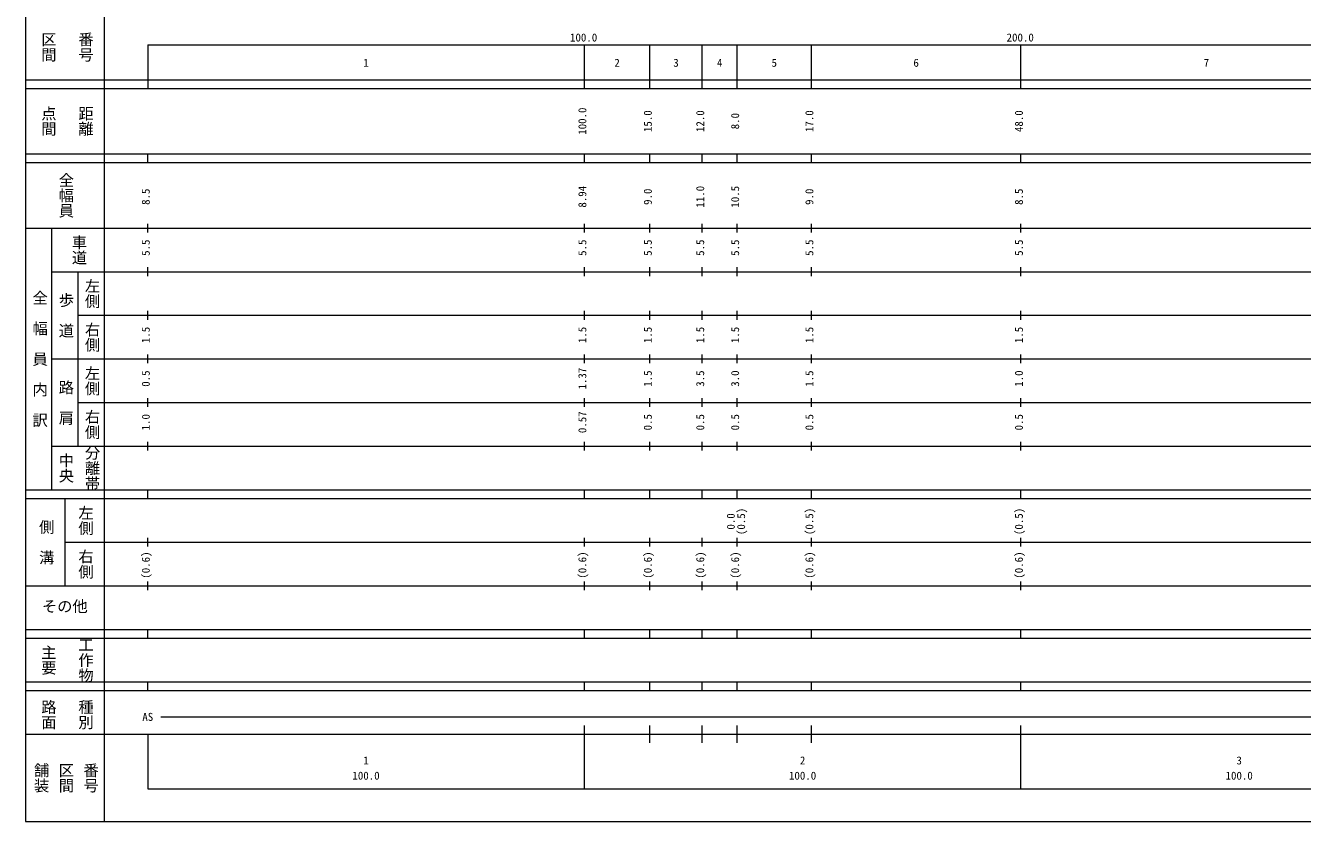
# Model space of a CAD drawing. Units: millimetres on the paper, enlarged 1000 times. Extents: x 40000 to 680000, y 20000 to 380000.
# Drawn here: x 40000 to 332490, y 20000 to 202409 of the extents above; entities that cross this region are included whole.
import ezdxf
from ezdxf.enums import TextEntityAlignment as Align

# ---------------------------------------------------------------- set-up
doc = ezdxf.new("R2010")
doc.units = ezdxf.units.MM
doc.header["$LTSCALE"] = 1000
doc.layers.add('S-BGD-HTXT', color=7, linetype='Continuous', lineweight=13)
doc.layers.add('S-TTL', color=2, linetype='Continuous', lineweight=13)
doc.styles.add('@ＭＳ ゴシック', font='')
doc.styles.add('ＭＳ ゴシック', font='')
doc.styles.get('@ＭＳ ゴシック').set_extended_font_data('@MS Gothic')
doc.styles.get('ＭＳ ゴシック').set_extended_font_data('MS Gothic')

msp = doc.modelspace()

# ---------------------------------------------------------------- linework, layer by layer
at = {"layer": 'S-BGD-HTXT'}
for p, q in [((58000, 370000), (58000, 20000)), ((68000, 198000), (579000, 198000)), ((68000, 198000), (68000, 188000)), ((168000, 188000), (168000, 198000)), ((183000, 188000), (183000, 198000)), ((195000, 188000), (195000, 198000)), ((203000, 188000), (203000, 198000)), ((220000, 188000), (220000, 198000)), ((268000, 188000), (268000, 198000)), ((40000, 190000), (579000, 190000)), ((40000, 188000), (579000, 188000)), ((40000, 173000), (579000, 173000)), ((68000, 171000), (68000, 173000)), ((168000, 171000), (168000, 173000)), ((183000, 171000), (183000, 173000)), ((195000, 171000), (195000, 173000)), ((203000, 171000), (203000, 173000)), ((220000, 171000), (220000, 173000)), ((268000, 171000), (268000, 173000)), ((40000, 171000), (579000, 171000)), ((40000, 156000), (579000, 156000)), ((46000, 96000), (46000, 156000)), ((68000, 155000), (68000, 157000)), ((168000, 155000), (168000, 157000)), ((183000, 155000), (183000, 157000)), ((195000, 155000), (195000, 157000)), ((203000, 155000), (203000, 157000)), ((220000, 155000), (220000, 157000)), ((268000, 155000), (268000, 157000)), ((68000, 145000), (68000, 147000)), ((168000, 145000), (168000, 147000)), ((183000, 145000), (183000, 147000)), ((195000, 145000), (195000, 147000)), ((203000, 145000), (203000, 147000)), ((220000, 145000), (220000, 147000)), ((268000, 145000), (268000, 147000)), ((46000, 146000), (579000, 146000)), ((52000, 146000), (52000, 106000)), ((52000, 136000), (579000, 136000)), ((68000, 135000), (68000, 137000)), ((168000, 135000), (168000, 137000)), ((183000, 135000), (183000, 137000)), ((195000, 135000), (195000, 137000)), ((203000, 135000), (203000, 137000)), ((220000, 135000), (220000, 137000)), ((268000, 135000), (268000, 137000)), ((46000, 126000), (579000, 126000)), ((68000, 125000), (68000, 127000)), ((168000, 125000), (168000, 127000)), ((183000, 125000), (183000, 127000)), ((195000, 125000), (195000, 127000)), ((203000, 125000), (203000, 127000)), ((220000, 125000), (220000, 127000)), ((268000, 125000), (268000, 127000)), ((68000, 115000), (68000, 117000)), ((168000, 115000), (168000, 117000)), ((183000, 115000), (183000, 117000)), ((195000, 115000), (195000, 117000)), ((203000, 115000), (203000, 117000)), ((220000, 115000), (220000, 117000)), ((268000, 115000), (268000, 117000)), ((52000, 116000), (579000, 116000)), ((46000, 106000), (579000, 106000)), ((68000, 105000), (68000, 107000)), ((168000, 105000), (168000, 107000)), ((183000, 105000), (183000, 107000)), ((195000, 105000), (195000, 107000)), ((203000, 105000), (203000, 107000)), ((220000, 105000), (220000, 107000)), ((268000, 105000), (268000, 107000)), ((40000, 96000), (579000, 96000)), ((40000, 94000), (579000, 94000)), ((49000, 94000), (49000, 74000)), ((68000, 94000), (68000, 96000)), ((168000, 94000), (168000, 96000)), ((183000, 94000), (183000, 96000)), ((195000, 94000), (195000, 96000)), ((203000, 94000), (203000, 96000)), ((220000, 94000), (220000, 96000)), ((268000, 94000), (268000, 96000)), ((68000, 83000), (68000, 85000)), ((168000, 83000), (168000, 85000)), ((183000, 83000), (183000, 85000)), ((195000, 83000), (195000, 85000)), ((203000, 83000), (203000, 85000)), ((220000, 83000), (220000, 85000)), ((268000, 83000), (268000, 85000)), ((49000, 84000), (579000, 84000)), ((40000, 74000), (579000, 74000)), ((68000, 73000), (68000, 75000)), ((168000, 73000), (168000, 75000)), ((183000, 73000), (183000, 75000)), ((195000, 73000), (195000, 75000)), ((203000, 73000), (203000, 75000)), ((220000, 73000), (220000, 75000)), ((268000, 73000), (268000, 75000)), ((40000, 64000), (579000, 64000)), ((40000, 62000), (579000, 62000)), ((68000, 62000), (68000, 64000)), ((168000, 62000), (168000, 64000)), ((183000, 62000), (183000, 64000)), ((195000, 62000), (195000, 64000)), ((203000, 62000), (203000, 64000)), ((220000, 62000), (220000, 64000)), ((268000, 62000), (268000, 64000)), ((40000, 52000), (579000, 52000)), ((40000, 50000), (579000, 50000)), ((68000, 50000), (68000, 52000)), ((168000, 50000), (168000, 52000)), ((183000, 50000), (183000, 52000)), ((195000, 50000), (195000, 52000)), ((203000, 50000), (203000, 52000)), ((220000, 50000), (220000, 52000)), ((268000, 50000), (268000, 52000)), ((71000, 44000), (511700, 44000)), ((168000, 27500), (168000, 42000)), ((183000, 38000), (183000, 42000)), ((195000, 38000), (195000, 42000)), ((203000, 38000), (203000, 42000)), ((220000, 38000), (220000, 42000)), ((268000, 27500), (268000, 42000)), ((40000, 40000), (579000, 40000)), ((68000, 40000), (68000, 27500)), ((68000, 27500), (579000, 27500))]:
    msp.add_line(p, q, dxfattribs=at)
at = {"layer": 'S-TTL'}
for p, q in [((40000, 380000), (40000, 20000)), ((40000, 20000), (680000, 20000))]:
    msp.add_line(p, q, dxfattribs=at)

# ---------------------------------------------------------------- texts
at = {"layer": 'S-BGD-HTXT'}
for s, height, rotation, style, p in [('区間', 2566, 270, '@ＭＳ ゴシック', (43250, 201000)), ('番号', 2566, 270, '@ＭＳ ゴシック', (51750, 201000)), ('点間', 2566, 270, '@ＭＳ ゴシック', (43250, 184000)), ('距離', 2566, 270, '@ＭＳ ゴシック', (51750, 184000)), ('100.0', 1833, 90, 'ＭＳ ゴシック', (169000, 177375)), ('15.0', 1833, 90, 'ＭＳ ゴシック', (184000, 178000)), ('12.0', 1833, 90, 'ＭＳ ゴシック', (196000, 178000)), ('8.0', 1833, 90, 'ＭＳ ゴシック', (204000, 178625)), ('17.0', 1833, 90, 'ＭＳ ゴシック', (221000, 178000)), ('48.0', 1833, 90, 'ＭＳ ゴシック', (269000, 178000)), ('全幅員', 2566, 270, '@ＭＳ ゴシック', (47250, 168750)), ('8.5', 1833, 90, 'ＭＳ ゴシック', (69000, 161299)), ('8.94', 1833, 90, 'ＭＳ ゴシック', (169000, 160674)), ('9.0', 1833, 90, 'ＭＳ ゴシック', (184000, 161299)), ('11.0', 1833, 90, 'ＭＳ ゴシック', (196000, 160674)), ('10.5', 1833, 90, 'ＭＳ ゴシック', (204000, 160674)), ('9.0', 1833, 90, 'ＭＳ ゴシック', (221000, 161299)), ('8.5', 1833, 90, 'ＭＳ ゴシック', (269000, 161299)), ('車道', 2566, 270, '@ＭＳ ゴシック', (50250, 154500)), ('5.5', 1833, 90, 'ＭＳ ゴシック', (69000, 149625)), ('5.5', 1833, 90, 'ＭＳ ゴシック', (169000, 149625)), ('5.5', 1833, 90, 'ＭＳ ゴシック', (184000, 149625)), ('5.5', 1833, 90, 'ＭＳ ゴシック', (196000, 149625)), ('5.5', 1833, 90, 'ＭＳ ゴシック', (204000, 149625)), ('5.5', 1833, 90, 'ＭＳ ゴシック', (221000, 149625)), ('5.5', 1833, 90, 'ＭＳ ゴシック', (269000, 149625)), ('左側', 2566, 270, '@ＭＳ ゴシック', (53250, 144500)), ('全\u3000幅\u3000員\u3000内\u3000訳', 2566, 270, '@ＭＳ ゴシック', (41250, 141750)), ('歩\u3000道', 2566, 270, '@ＭＳ ゴシック', (47250, 141250)), ('右側', 2566, 270, '@ＭＳ ゴシック', (53250, 134500)), ('1.5', 1833, 90, 'ＭＳ ゴシック', (69000, 129625)), ('1.5', 1833, 90, 'ＭＳ ゴシック', (169000, 129625)), ('1.5', 1833, 90, 'ＭＳ ゴシック', (184000, 129625)), ('1.5', 1833, 90, 'ＭＳ ゴシック', (196000, 129625)), ('1.5', 1833, 90, 'ＭＳ ゴシック', (204000, 129625)), ('1.5', 1833, 90, 'ＭＳ ゴシック', (221000, 129625)), ('1.5', 1833, 90, 'ＭＳ ゴシック', (269000, 129625)), ('左側', 2566, 270, '@ＭＳ ゴシック', (53250, 124500)), ('0.5', 1833, 90, 'ＭＳ ゴシック', (69000, 119625)), ('1.37', 1833, 90, 'ＭＳ ゴシック', (169000, 119000)), ('1.5', 1833, 90, 'ＭＳ ゴシック', (184000, 119625)), ('3.5', 1833, 90, 'ＭＳ ゴシック', (196000, 119625)), ('3.0', 1833, 90, 'ＭＳ ゴシック', (204000, 119625)), ('1.5', 1833, 90, 'ＭＳ ゴシック', (221000, 119625)), ('1.0', 1833, 90, 'ＭＳ ゴシック', (269000, 119625)), ('路\u3000肩', 2566, 270, '@ＭＳ ゴシック', (47250, 121250)), ('右側', 2566, 270, '@ＭＳ ゴシック', (53250, 114500)), ('1.0', 1833, 90, 'ＭＳ ゴシック', (69000, 109625)), ('0.57', 1833, 90, 'ＭＳ ゴシック', (169000, 109000)), ('0.5', 1833, 90, 'ＭＳ ゴシック', (184000, 109625)), ('0.5', 1833, 90, 'ＭＳ ゴシック', (196000, 109625)), ('0.5', 1833, 90, 'ＭＳ ゴシック', (204000, 109625)), ('0.5', 1833, 90, 'ＭＳ ゴシック', (221000, 109625)), ('0.5', 1833, 90, 'ＭＳ ゴシック', (269000, 109625)), ('分離帯', 2566, 270, '@ＭＳ ゴシック', (53250, 106250)), ('中央', 2566, 270, '@ＭＳ ゴシック', (47250, 104500)), ('左側', 2566, 270, '@ＭＳ ゴシック', (51750, 92500)), ('(0.5)', 1833, 90, 'ＭＳ ゴシック', (205370, 85639)), ('(0.5)', 1833, 90, 'ＭＳ ゴシック', (221000, 85639)), ('(0.5)', 1833, 90, 'ＭＳ ゴシック', (269000, 85639)), ('側\u3000溝', 2566, 270, '@ＭＳ ゴシック', (42750, 89250)), ('0.0', 1833, 90, 'ＭＳ ゴシック', (203000, 86889)), ('右側', 2566, 270, '@ＭＳ ゴシック', (51750, 82500)), ('(0.6)', 1833, 90, 'ＭＳ ゴシック', (69000, 75639)), ('(0.6)', 1833, 90, 'ＭＳ ゴシック', (169000, 75639)), ('(0.6)', 1833, 90, 'ＭＳ ゴシック', (184000, 75639)), ('(0.6)', 1833, 90, 'ＭＳ ゴシック', (196000, 75639)), ('(0.6)', 1833, 90, 'ＭＳ ゴシック', (204000, 75639)), ('(0.6)', 1833, 90, 'ＭＳ ゴシック', (221000, 75639)), ('(0.6)', 1833, 90, 'ＭＳ ゴシック', (269000, 75639)), ('工作物', 2566, 270, '@ＭＳ ゴシック', (51750, 62250)), ('主要', 2566, 270, '@ＭＳ ゴシック', (43250, 60500)), ('路面', 2566, 270, '@ＭＳ ゴシック', (43250, 48000)), ('種別', 2566, 270, '@ＭＳ ゴシック', (51750, 48000)), ('舗装', 2566, 270, '@ＭＳ ゴシック', (41583, 33500)), ('区間', 2566, 270, '@ＭＳ ゴシック', (47250, 33500)), ('番号', 2566, 270, '@ＭＳ ゴシック', (52917, 33500))]:
    msp.add_text(s, height=height, rotation=rotation, dxfattribs=dict(at, style=style)).set_placement(p, align=Align.BOTTOM_LEFT)
at = {"layer": 'S-BGD-HTXT', "style": 'ＭＳ ゴシック'}
for s, height, p in [('100.0', 1833, (164719, 198195)), ('200.0', 1833, (264719, 198195)), ('1', 1833, (117375, 192405)), ('2', 1833, (174875, 192405)), ('3', 1833, (188375, 192405)), ('4', 1833, (198375, 192405)), ('5', 1833, (210875, 192405)), ('6', 1833, (243375, 192405)), ('7', 1833, (309875, 192405)), ('その他', 2566, (43750, 67250)), ('AS', 1833, (66750, 42500)), ('1', 1833, (117375, 32523)), ('2', 1833, (217375, 32523)), ('3', 1833, (317375, 32523)), ('100.0', 1833, (114875, 29033)), ('100.0', 1833, (214875, 29033)), ('100.0', 1833, (314875, 29033))]:
    msp.add_text(s, height=height, dxfattribs=at).set_placement(p, align=Align.BOTTOM_LEFT)

doc.saveas('drawing.dxf')
